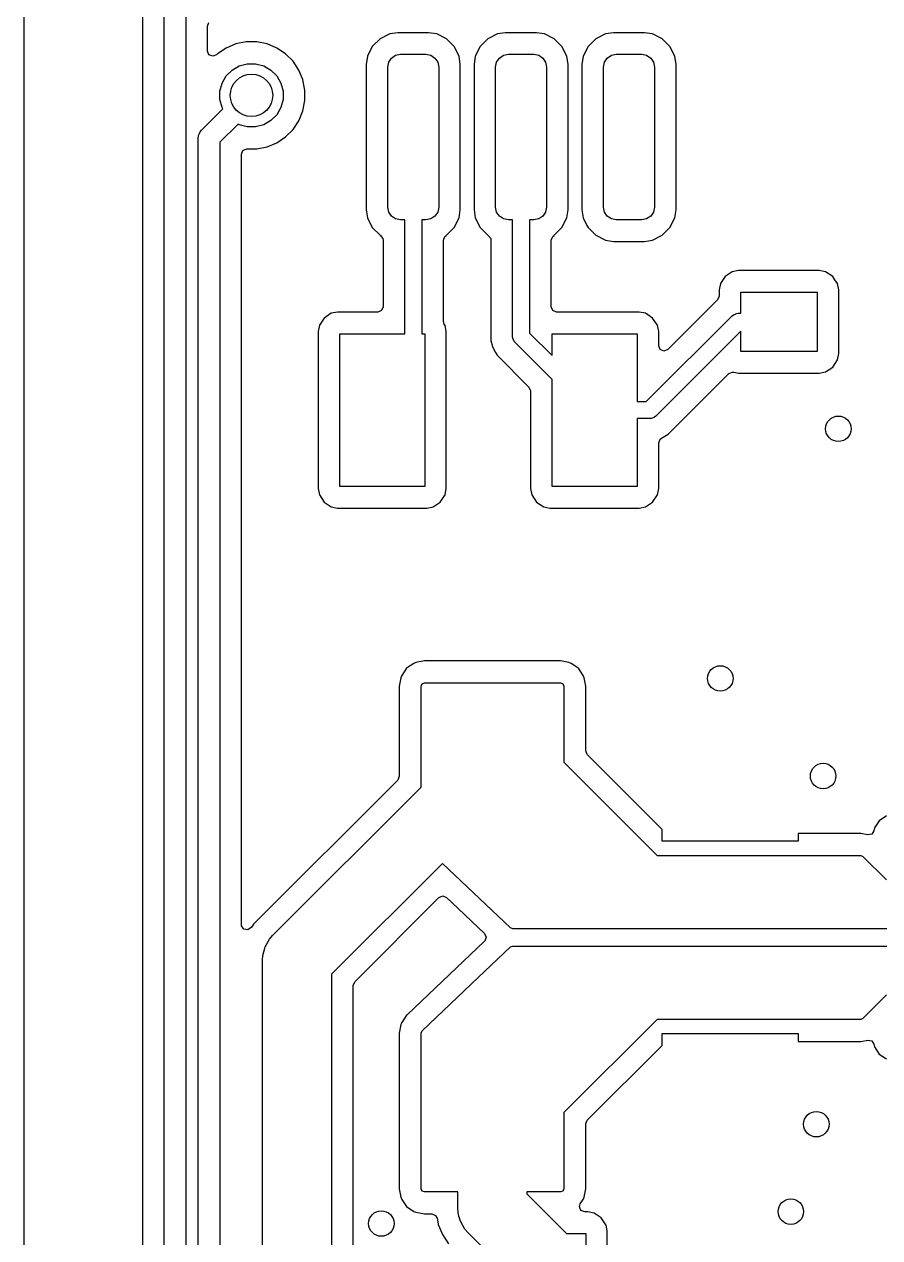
# Model space of a CAD drawing. Extents: x 97 to 200, y -158 to -52.
# Drawn here: x 97.18 to 107.25, y -105.46 to -91.17 of the extents above; entities that cross this region are included whole.
import ezdxf

# ---------------------------------------------------------------- set-up
doc = ezdxf.new("R2010")
doc.units = 0
doc.layers.add('BLACK', color=7, linetype='CONTINUOUS')

msp = doc.modelspace()

# ---------------------------------------------------------------- linework, layer by layer
at = {"layer": 'BLACK', "linetype": 'CONTINUOUS'}
for p, q in [((97.1766, -109.878532), (97.1766, -86.688164)), ((98.5696, -90.95337), (98.5696, -109.453829)), ((98.8241, -109.4036), (98.8241, -91.0036)), ((99.0781, -91.056205), (99.0781, -109.350994)), ((99.3326, -91.18751), (99.350905, -91.143317)), ((99.3326, -91.480964), (99.3326, -91.18751)), ((101.478443, -91.280502), (101.364276, -91.338674)), ((101.478444, -91.280502), (101.478443, -91.280502)), ((101.573164, -91.2655), (101.478444, -91.280502)), ((101.573166, -91.2655), (101.573164, -91.2655)), ((101.936834, -91.2655), (101.573166, -91.2655)), ((101.936835, -91.2655), (101.936834, -91.2655)), ((102.031555, -91.280502), (101.936835, -91.2655)), ((102.145723, -91.338674), (102.031555, -91.280502)), ((102.748443, -91.280502), (102.634276, -91.338674)), ((102.748444, -91.280502), (102.748443, -91.280502)), ((102.843164, -91.2655), (102.748444, -91.280502)), ((102.843166, -91.2655), (102.843164, -91.2655)), ((103.206834, -91.2655), (102.843166, -91.2655)), ((103.206835, -91.2655), (103.206834, -91.2655)), ((103.301555, -91.280502), (103.206835, -91.2655)), ((103.415723, -91.338674), (103.301555, -91.280502)), ((104.018443, -91.280502), (103.904276, -91.338674)), ((104.018444, -91.280502), (104.018443, -91.280502)), ((104.113164, -91.2655), (104.018444, -91.280502)), ((104.113166, -91.2655), (104.113164, -91.2655)), ((104.476834, -91.2655), (104.113166, -91.2655)), ((104.476835, -91.2655), (104.476834, -91.2655)), ((104.571555, -91.280502), (104.476835, -91.2655)), ((104.685723, -91.338674), (104.571555, -91.280502)), ((99.552917, -91.445745), (99.449817, -91.514634)), ((99.552919, -91.445744), (99.552917, -91.445745)), ((99.667474, -91.398293), (99.552919, -91.445744)), ((99.667481, -91.398291), (99.667474, -91.398293)), ((99.7891, -91.3741), (99.667481, -91.398291)), ((99.9131, -91.3741), (99.7891, -91.3741)), ((100.034718, -91.398291), (99.9131, -91.3741)), ((100.034725, -91.398293), (100.034718, -91.398291)), ((100.14928, -91.445744), (100.034725, -91.398293)), ((100.149282, -91.445745), (100.14928, -91.445744)), ((100.252382, -91.514634), (100.149282, -91.445745)), ((101.273674, -91.429276), (101.215502, -91.543443)), ((101.364276, -91.338674), (101.273674, -91.429276)), ((102.236326, -91.429277), (102.145723, -91.338674)), ((102.294498, -91.543445), (102.236326, -91.429277)), ((102.543674, -91.429276), (102.485502, -91.543443)), ((102.634276, -91.338674), (102.543674, -91.429276)), ((103.506326, -91.429277), (103.415723, -91.338674)), ((103.564498, -91.543445), (103.506326, -91.429277)), ((103.813674, -91.429276), (103.755502, -91.543443)), ((103.904276, -91.338674), (103.813674, -91.429276)), ((104.776326, -91.429277), (104.685723, -91.338674)), ((104.834498, -91.543445), (104.776326, -91.429277)), ((99.350906, -91.525158), (99.3326, -91.480964)), ((99.3951, -91.543464), (99.350906, -91.525158)), ((99.439294, -91.525158), (99.3951, -91.543464)), ((99.449815, -91.514636), (99.439294, -91.525158)), ((99.449817, -91.514634), (99.449815, -91.514636)), ((100.252383, -91.514635), (100.252382, -91.514634)), ((100.340065, -91.602317), (100.252383, -91.514635)), ((100.408956, -91.70542), (100.340065, -91.602317)), ((101.215502, -91.543444), (101.2005, -91.638164)), ((101.215502, -91.543443), (101.215502, -91.543444)), ((101.466418, -91.612597), (101.498934, -91.563934)), ((101.498934, -91.563934), (101.547597, -91.531418)), ((101.547597, -91.531418), (101.605, -91.52)), ((101.605, -91.52), (101.905, -91.52)), ((101.905, -91.52), (101.962403, -91.531418)), ((101.962403, -91.531418), (102.011066, -91.563934)), ((102.011066, -91.563934), (102.043582, -91.612597)), ((102.3095, -91.638164), (102.294498, -91.543445)), ((102.485502, -91.543444), (102.4705, -91.638164)), ((102.485502, -91.543443), (102.485502, -91.543444)), ((102.736418, -91.612597), (102.768934, -91.563934)), ((102.768934, -91.563934), (102.817597, -91.531418)), ((102.817597, -91.531418), (102.875, -91.52)), ((102.875, -91.52), (103.175, -91.52)), ((103.175, -91.52), (103.232403, -91.531418)), ((103.232403, -91.531418), (103.281066, -91.563934)), ((103.281066, -91.563934), (103.313582, -91.612597)), ((103.5795, -91.638164), (103.564498, -91.543445)), ((103.755502, -91.543444), (103.7405, -91.638164)), ((103.755502, -91.543443), (103.755502, -91.543444)), ((104.006418, -91.612597), (104.038934, -91.563934)), ((104.038934, -91.563934), (104.087597, -91.531418)), ((104.087597, -91.531418), (104.145, -91.52)), ((104.145, -91.52), (104.445, -91.52)), ((104.445, -91.52), (104.502403, -91.531418)), ((104.502403, -91.531418), (104.551066, -91.563934)), ((104.551066, -91.563934), (104.583582, -91.612597)), ((104.8495, -91.638166), (104.834498, -91.543445)), ((99.553592, -91.775314), (99.622814, -91.706092)), ((99.622814, -91.706092), (99.707594, -91.657145)), ((99.707594, -91.657145), (99.802153, -91.631808)), ((99.802153, -91.631808), (99.900047, -91.631808)), ((99.900047, -91.631808), (99.994606, -91.657145)), ((99.994606, -91.657145), (100.079386, -91.706092)), ((100.079386, -91.706092), (100.148608, -91.775314)), ((100.439857, -91.780022), (100.408956, -91.70542)), ((101.2005, -91.638164), (101.2005, -93.351835)), ((101.455, -91.67), (101.466418, -91.612597)), ((101.455, -93.32), (101.455, -91.67)), ((102.043582, -91.612597), (102.055, -91.67)), ((102.055, -91.67), (102.055, -93.32)), ((102.3095, -91.638166), (102.3095, -91.638164)), ((102.3095, -93.351834), (102.3095, -91.638166)), ((102.4705, -91.638164), (102.4705, -93.351835)), ((102.725, -91.67), (102.736418, -91.612597)), ((102.725, -93.32), (102.725, -91.67)), ((103.313582, -91.612597), (103.325, -91.67)), ((103.325, -91.67), (103.325, -93.32)), ((103.5795, -91.638166), (103.5795, -91.638164)), ((103.5795, -93.351834), (103.5795, -91.638166)), ((103.7405, -91.638164), (103.7405, -93.351835)), ((103.995, -91.67), (104.006418, -91.612597)), ((103.995, -93.32), (103.995, -91.67)), ((104.583582, -91.612597), (104.595, -91.67)), ((104.595, -91.67), (104.595, -93.32)), ((104.8495, -93.351834), (104.8495, -91.638166)), ((99.479308, -91.954653), (99.504645, -91.860094)), ((99.504645, -91.860094), (99.553592, -91.775314)), ((100.148608, -91.775314), (100.197555, -91.860094)), ((100.197555, -91.860094), (100.222892, -91.954653)), ((100.454365, -91.815048), (100.439857, -91.780022)), ((100.456409, -91.819982), (100.454365, -91.815048)), ((100.4806, -91.9416), (100.456409, -91.819982)), ((99.479308, -92.052547), (99.479308, -91.954653)), ((100.222892, -91.954653), (100.222892, -92.052547)), ((100.4806, -92.0656), (100.4806, -91.9416)), ((99.261297, -92.413797), (99.513189, -92.161905)), ((99.504645, -92.147106), (99.479308, -92.052547)), ((99.513189, -92.161905), (99.504645, -92.147106)), ((100.197555, -92.147106), (100.148608, -92.231886)), ((100.222892, -92.052547), (100.197555, -92.147106)), ((100.456409, -92.187218), (100.4806, -92.0656)), ((100.079386, -92.301108), (99.994606, -92.350055)), ((100.148608, -92.231886), (100.079386, -92.301108)), ((100.340065, -92.404883), (100.408956, -92.30178)), ((100.408956, -92.30178), (100.456409, -92.187218)), ((99.227921, -92.475491), (99.238205, -92.450662)), ((99.238205, -92.450662), (99.245503, -92.433043)), ((99.245503, -92.433043), (99.245504, -92.433042)), ((99.245504, -92.433042), (99.261297, -92.413797)), ((99.692794, -92.34151), (99.4781, -92.556205)), ((99.707594, -92.350055), (99.692794, -92.34151)), ((99.802153, -92.375392), (99.707594, -92.350055)), ((99.900047, -92.375392), (99.802153, -92.375392)), ((99.994606, -92.350055), (99.900047, -92.375392)), ((100.252383, -92.492565), (100.340065, -92.404883)), ((99.2241, -92.5036), (99.22654, -92.478824)), ((99.2241, -108.8226), (99.2241, -92.5036)), ((99.22654, -92.478824), (99.227921, -92.475491)), ((99.4781, -92.556205), (99.4781, -108.769994)), ((100.034718, -92.608909), (100.14928, -92.561456)), ((100.14928, -92.561456), (100.252383, -92.492565)), ((99.7326, -92.6956), (99.750906, -92.651406)), ((99.7326, -94.784932), (99.7326, -92.6956)), ((99.750906, -92.651406), (99.7951, -92.6331)), ((99.7951, -92.6331), (99.9131, -92.6331)), ((99.9131, -92.6331), (100.034718, -92.608909)), ((101.2005, -93.351835), (101.215502, -93.446555)), ((101.215502, -93.446555), (101.215502, -93.446556)), ((101.215502, -93.446556), (101.273674, -93.560723)), ((101.466418, -93.377403), (101.455, -93.32)), ((101.498934, -93.426066), (101.466418, -93.377403)), ((101.547597, -93.458582), (101.498934, -93.426066)), ((101.605, -93.47), (101.547597, -93.458582)), ((101.962403, -93.458582), (101.905, -93.47)), ((102.011066, -93.426066), (101.962403, -93.458582)), ((102.043582, -93.377403), (102.011066, -93.426066)), ((102.055, -93.32), (102.043582, -93.377403)), ((102.236326, -93.560723), (102.294498, -93.446555)), ((102.294498, -93.446555), (102.3095, -93.351834)), ((102.4705, -93.351835), (102.485502, -93.446555)), ((102.485502, -93.446555), (102.485502, -93.446556)), ((102.485502, -93.446556), (102.543674, -93.560723)), ((102.736418, -93.377403), (102.725, -93.32)), ((102.768934, -93.426066), (102.736418, -93.377403)), ((102.817597, -93.458582), (102.768934, -93.426066)), ((102.875, -93.47), (102.817597, -93.458582)), ((103.232403, -93.458582), (103.175, -93.47)), ((103.281066, -93.426066), (103.232403, -93.458582)), ((103.313582, -93.377403), (103.281066, -93.426066)), ((103.325, -93.32), (103.313582, -93.377403)), ((103.506326, -93.560723), (103.564498, -93.446555)), ((103.564498, -93.446555), (103.5795, -93.351834)), ((103.7405, -93.351835), (103.755502, -93.446555)), ((103.755502, -93.446555), (103.755502, -93.446556)), ((103.755502, -93.446556), (103.800289, -93.534454)), ((104.006418, -93.377403), (103.995, -93.32)), ((104.038934, -93.426066), (104.006418, -93.377403)), ((104.087597, -93.458582), (104.038934, -93.426066)), ((104.145, -93.47), (104.087597, -93.458582)), ((104.502403, -93.458582), (104.445, -93.47)), ((104.551066, -93.426066), (104.502403, -93.458582)), ((104.583582, -93.377403), (104.551066, -93.426066)), ((104.595, -93.32), (104.583582, -93.377403)), ((104.776326, -93.560723), (104.834498, -93.446555)), ((104.834498, -93.446555), (104.8495, -93.351834)), ((101.273674, -93.560723), (101.364277, -93.651326)), ((101.655, -93.47), (101.605, -93.47)), ((101.655, -94.81), (101.655, -93.47)), ((101.905, -93.47), (101.855, -93.47)), ((101.855, -93.47), (101.855, -94.81)), ((102.145723, -93.651326), (102.236326, -93.560723)), ((102.543674, -93.560723), (102.634277, -93.651326)), ((102.925, -93.47), (102.875, -93.47)), ((102.925, -94.845), (102.925, -93.47)), ((103.175, -93.47), (103.125, -93.47)), ((103.125, -93.47), (103.125, -94.803578)), ((103.415723, -93.651326), (103.506326, -93.560723)), ((103.800289, -93.534454), (103.813674, -93.560723)), ((103.813674, -93.560723), (103.904277, -93.651326)), ((104.445, -93.47), (104.145, -93.47)), ((104.685723, -93.651326), (104.776326, -93.560723)), ((101.364277, -93.651326), (101.366369, -93.652392)), ((101.366369, -93.652392), (101.367392, -93.65359)), ((101.367392, -93.65359), (101.368258, -93.654219)), ((101.368258, -93.654219), (101.368107, -93.654426)), ((101.368107, -93.654426), (101.397439, -93.688763)), ((101.397439, -93.688763), (101.4005, -93.708082)), ((101.4005, -93.708082), (101.4005, -94.493)), ((102.1095, -93.708082), (102.127806, -93.663888)), ((102.1095, -94.661457), (102.1095, -93.708082)), ((102.127806, -93.663888), (102.143631, -93.652392)), ((102.143631, -93.652392), (102.143985, -93.652211)), ((102.143985, -93.652211), (102.145723, -93.651326)), ((102.634277, -93.651326), (102.636369, -93.652392)), ((102.636369, -93.652392), (102.637392, -93.65359)), ((102.637392, -93.65359), (102.638258, -93.654219)), ((102.638258, -93.654219), (102.638107, -93.654426)), ((102.638107, -93.654426), (102.667439, -93.688763)), ((102.667439, -93.688763), (102.6705, -93.708082)), ((102.6705, -93.708082), (102.6705, -94.891676)), ((103.3795, -93.708082), (103.397806, -93.663888)), ((103.3795, -94.493), (103.3795, -93.708082)), ((103.397806, -93.663888), (103.413631, -93.652392)), ((103.413631, -93.652392), (103.413985, -93.652211)), ((103.413985, -93.652211), (103.415723, -93.651326)), ((103.904277, -93.651326), (104.018445, -93.709498)), ((104.018445, -93.709498), (104.113166, -93.7245)), ((104.113166, -93.7245), (104.113168, -93.7245)), ((104.113168, -93.7245), (104.476832, -93.7245)), ((104.476832, -93.7245), (104.476834, -93.7245)), ((104.476834, -93.7245), (104.571555, -93.709498)), ((104.571555, -93.709498), (104.685723, -93.651326)), ((105.426515, -94.136515), (105.370266, -94.220697)), ((105.510696, -94.080267), (105.426515, -94.136515)), ((105.5107, -94.080265), (105.510696, -94.080267)), ((105.584931, -94.065501), (105.5107, -94.080265)), ((105.584935, -94.0655), (105.584931, -94.065501)), ((106.535067, -94.0655), (105.584935, -94.0655)), ((106.6093, -94.080265), (106.535067, -94.0655)), ((106.609302, -94.080266), (106.6093, -94.080265)), ((106.693484, -94.136515), (106.609302, -94.080266)), ((106.719772, -94.175858), (106.693484, -94.136515)), ((106.749734, -94.220699), (106.719772, -94.175858)), ((105.370265, -94.220699), (105.3555, -94.294932)), ((105.3555, -94.294932), (105.3555, -94.367272)), ((105.370266, -94.220697), (105.370265, -94.220699)), ((105.61, -94.57), (105.61, -94.32)), ((105.61, -94.32), (106.51, -94.32)), ((106.51, -94.32), (106.51, -95.02)), ((106.764499, -94.294934), (106.749734, -94.220699)), ((106.7645, -95.045067), (106.764499, -94.294934)), ((105.337194, -94.411466), (104.751193, -94.997467)), ((105.3555, -94.367272), (105.337194, -94.411466)), ((100.790696, -94.570267), (100.706515, -94.626515)), ((100.7907, -94.570265), (100.790696, -94.570267)), ((100.864931, -94.555501), (100.7907, -94.570265)), ((100.864935, -94.5555), (100.864931, -94.555501)), ((101.338, -94.5555), (100.864935, -94.5555)), ((101.382194, -94.537194), (101.338, -94.5555)), ((101.4005, -94.493), (101.382194, -94.537194)), ((103.397806, -94.537194), (103.3795, -94.493)), ((103.442, -94.5555), (103.397806, -94.537194)), ((104.415067, -94.5555), (103.442, -94.5555)), ((104.4893, -94.570265), (104.415067, -94.5555)), ((104.489302, -94.570266), (104.4893, -94.570265)), ((104.573484, -94.626515), (104.489302, -94.570266)), ((104.498578, -95.61), (105.509289, -94.599289)), ((105.509289, -94.599289), (105.524443, -94.586853)), ((105.524443, -94.586853), (105.535657, -94.582208)), ((105.535657, -94.582208), (105.560491, -94.571921)), ((105.560491, -94.571921), (105.58, -94.57)), ((105.58, -94.57), (105.61, -94.57)), ((100.650265, -94.710699), (100.6355, -94.784932)), ((100.650266, -94.710697), (100.650265, -94.710699)), ((100.706515, -94.626515), (100.650266, -94.710697)), ((102.120033, -94.69618), (102.1095, -94.661457)), ((102.127864, -94.7079), (102.120033, -94.69618)), ((102.129734, -94.710699), (102.127864, -94.7079)), ((102.144499, -94.784934), (102.129734, -94.710699)), ((104.6095, -94.680417), (104.573484, -94.626515)), ((104.629734, -94.710699), (104.6095, -94.680417)), ((104.644499, -94.784933), (104.629734, -94.710699)), ((99.7326, -101.770504), (99.7326, -94.784932)), ((100.6355, -94.784932), (100.6355, -96.635064)), ((100.89, -96.61), (100.89, -94.81)), ((100.89, -94.81), (101.655, -94.81)), ((101.855, -94.81), (101.89, -94.81)), ((101.89, -94.81), (101.89, -96.61)), ((102.1445, -96.635067), (102.144499, -94.784934)), ((102.6705, -94.891676), (102.6893, -94.961833)), ((102.926921, -94.864509), (102.925, -94.845)), ((102.941853, -94.900557), (102.926921, -94.864509)), ((103.125, -94.803578), (103.39, -95.068578)), ((103.39, -95.068578), (103.39, -94.81)), ((103.39, -94.81), (104.39, -94.81)), ((104.39, -94.81), (104.39, -95.61)), ((105.61, -94.781422), (104.610711, -95.780711)), ((104.644499, -94.784935), (104.644499, -94.784933)), ((104.644499, -94.953273), (104.644499, -94.784935)), ((105.61, -95.02), (105.61, -94.781422)), ((102.6893, -94.961833), (102.694659, -94.981832)), ((102.694659, -94.981832), (102.722409, -95.029897)), ((102.722409, -95.029897), (102.741329, -95.062668)), ((102.954289, -94.915711), (102.941853, -94.900557)), ((103.39, -95.351421), (102.954289, -94.915711)), ((104.662805, -94.997467), (104.644499, -94.953273)), ((104.706999, -95.015773), (104.662805, -94.997467)), ((104.751193, -94.997467), (104.706999, -95.015773)), ((106.51, -95.02), (105.61, -95.02)), ((102.741329, -95.062668), (103.117194, -95.438533)), ((106.693484, -95.203484), (106.749734, -95.119301)), ((106.749734, -95.119301), (106.7645, -95.045067)), ((104.757668, -95.993671), (105.47115, -95.280187)), ((105.47115, -95.280187), (105.515343, -95.261882)), ((105.515343, -95.261882), (105.527535, -95.263082)), ((105.527535, -95.263082), (105.584933, -95.2745)), ((105.584933, -95.2745), (106.535066, -95.274499)), ((106.535066, -95.274499), (106.609301, -95.259734)), ((106.609301, -95.259734), (106.693484, -95.203484)), ((103.117194, -95.438533), (103.1355, -95.482727)), ((103.39, -96.61), (103.39, -95.351421)), ((103.1355, -95.482727), (103.1355, -96.635064)), ((104.39, -95.61), (104.498578, -95.61)), ((104.54, -95.81), (104.39, -95.81)), ((104.39, -95.81), (104.39, -96.61)), ((104.559509, -95.808079), (104.54, -95.81)), ((104.595557, -95.793147), (104.559509, -95.808079)), ((104.610711, -95.780711), (104.595557, -95.793147)), ((104.676832, -96.040341), (104.757668, -95.993671)), ((104.644499, -96.095091), (104.662805, -96.050898)), ((104.6445, -96.635067), (104.644499, -96.095091)), ((104.662805, -96.050898), (104.67575, -96.040965)), ((104.67575, -96.040965), (104.676829, -96.040341)), ((104.676829, -96.040341), (104.676832, -96.040341)), ((100.6355, -96.635064), (100.635501, -96.635068)), ((100.635501, -96.635068), (100.650265, -96.709299)), ((100.650265, -96.709299), (100.650267, -96.709303)), ((100.650267, -96.709303), (100.706515, -96.793484)), ((101.89, -96.61), (100.89, -96.61)), ((102.073484, -96.793484), (102.129734, -96.709301)), ((102.129734, -96.709301), (102.1445, -96.635067)), ((103.1355, -96.635064), (103.135501, -96.635068)), ((103.135501, -96.635068), (103.150265, -96.709299)), ((103.150265, -96.709299), (103.150267, -96.709303)), ((103.150267, -96.709303), (103.206515, -96.793484)), ((104.39, -96.61), (103.39, -96.61)), ((104.573484, -96.793484), (104.629734, -96.709301)), ((104.629734, -96.709301), (104.6445, -96.635067)), ((100.706515, -96.793484), (100.790697, -96.849733)), ((100.790697, -96.849733), (100.790699, -96.849734)), ((100.790699, -96.849734), (100.864933, -96.8645)), ((100.864933, -96.8645), (101.915066, -96.864499)), ((101.915066, -96.864499), (101.989301, -96.849734)), ((101.989301, -96.849734), (102.073484, -96.793484)), ((103.206515, -96.793484), (103.290697, -96.849733)), ((103.290697, -96.849733), (103.290699, -96.849734)), ((103.290699, -96.849734), (103.364933, -96.8645)), ((103.364933, -96.8645), (104.415066, -96.864499)), ((104.415066, -96.864499), (104.489301, -96.849734)), ((104.489301, -96.849734), (104.573484, -96.793484)), ((101.761452, -98.694523), (101.677268, -98.750775)), ((101.761454, -98.694521), (101.761452, -98.694523)), ((101.761469, -98.694515), (101.761454, -98.694521)), ((101.787696, -98.683652), (101.761469, -98.694515)), ((101.886999, -98.6639), (101.787696, -98.683652)), ((101.887, -98.6639), (101.886999, -98.6639)), ((103.4892, -98.6639), (101.887, -98.6639)), ((103.588503, -98.683652), (103.4892, -98.6639)), ((103.614737, -98.694518), (103.588503, -98.683652)), ((103.693456, -98.747115), (103.614737, -98.694518)), ((103.698925, -98.750769), (103.693456, -98.747115)), ((101.610152, -98.861196), (101.5904, -98.960499)), ((101.621018, -98.834962), (101.610152, -98.861196)), ((101.677268, -98.750775), (101.621018, -98.834962)), ((103.755179, -98.834956), (103.698925, -98.750769)), ((103.755182, -98.834963), (103.755179, -98.834956)), ((103.766048, -98.861197), (103.755182, -98.834963)), ((103.7858, -98.9605), (103.766048, -98.861197)), ((101.5904, -98.960499), (101.5904, -100.022758)), ((101.8499, -98.9605), (101.860766, -98.934266)), ((101.8499, -100.149064), (101.8499, -98.9605)), ((101.860766, -98.934266), (101.887, -98.9234)), ((101.887, -98.9234), (103.4892, -98.9234)), ((103.4892, -98.9234), (103.515434, -98.934266)), ((103.515434, -98.934266), (103.5263, -98.9605)), ((103.5263, -98.9605), (103.5263, -99.857036)), ((103.7858, -98.960501), (103.7858, -98.9605)), ((103.7858, -99.72366), (103.7858, -98.960501)), ((103.804106, -99.767854), (103.7858, -99.72366)), ((103.5263, -99.857036), (104.624664, -100.9554)), ((104.6851, -100.648848), (103.804106, -99.767854)), ((101.5904, -100.022758), (101.572094, -100.066952)), ((101.572094, -100.066952), (99.873747, -101.765298)), ((100.099732, -101.899232), (101.8499, -100.149064)), ((107.241715, -100.546215), (107.185466, -100.630397)), ((107.325896, -100.489967), (107.241715, -100.546215)), ((104.6851, -100.7886), (104.6851, -100.648848)), ((107.022295, -100.6959), (106.2851, -100.6959)), ((106.2851, -100.6959), (106.2851, -100.7886)), ((107.022297, -100.6959), (107.022295, -100.6959)), ((107.105424, -100.712434), (107.022297, -100.6959)), ((107.152338, -100.703103), (107.105424, -100.712434)), ((107.178915, -100.66333), (107.152338, -100.703103)), ((107.185466, -100.630398), (107.178915, -100.66333)), ((107.185466, -100.630397), (107.185466, -100.630398)), ((106.2851, -100.7886), (104.6851, -100.7886)), ((104.624664, -100.9554), (107.022295, -100.9554)), ((107.022295, -100.9554), (107.048529, -100.966266)), ((107.048529, -100.966266), (107.325847, -101.243583)), ((102.10027, -101.048165), (100.7935, -102.354936)), ((102.900935, -101.808797), (102.10027, -101.048165)), ((101.066305, -102.442048), (102.058214, -101.450138)), ((102.058214, -101.450138), (102.102407, -101.431833)), ((102.102407, -101.431833), (102.145454, -101.449021)), ((102.145454, -101.449021), (102.208491, -101.508906)), ((102.208491, -101.508906), (102.594155, -101.875288)), ((99.733801, -101.782697), (99.7326, -101.770504)), ((99.760376, -101.822471), (99.733801, -101.782697)), ((99.807293, -101.831803), (99.760376, -101.822471)), ((99.847067, -101.805228), (99.807293, -101.831803)), ((99.862122, -101.782697), (99.847067, -101.805228)), ((99.873745, -101.765301), (99.862122, -101.782697)), ((99.873747, -101.765298), (99.873745, -101.765301)), ((102.594155, -101.875288), (102.613587, -101.918997)), ((102.926488, -101.819), (102.900935, -101.808797)), ((109.0772, -101.819), (102.926488, -101.819)), ((100.0075, -102.046508), (100.011635, -102.031077)), ((100.011635, -102.031077), (100.064681, -101.939199)), ((100.064681, -101.939199), (100.064688, -101.939191)), ((100.064688, -101.939191), (100.099732, -101.899232)), ((102.594155, -101.965911), (101.682722, -102.831774)), ((102.442728, -102.4677), (102.900935, -102.032403)), ((102.59642, -101.963646), (102.594155, -101.965911)), ((102.613587, -101.918997), (102.59642, -101.963646)), ((102.900935, -102.032403), (102.926488, -102.0222)), ((102.926488, -102.0222), (109.0772, -102.0222)), ((99.9807, -102.1866), (99.984176, -102.133569)), ((99.984176, -102.133554), (100.0075, -102.046508)), ((99.984176, -102.133569), (99.984176, -102.133554)), ((99.9807, -105.8576), (99.9807, -102.1866)), ((100.7935, -102.354936), (100.7935, -105.8576)), ((101.048, -102.486241), (101.066305, -102.442048)), ((101.048, -105.922693), (101.048, -102.486241)), ((101.861447, -103.019916), (102.442728, -102.4677)), ((107.325847, -102.597615), (107.048529, -102.874934)), ((101.677263, -102.837094), (101.621018, -102.921275)), ((101.677271, -102.837085), (101.677263, -102.837094)), ((101.679708, -102.83468), (101.677271, -102.837085)), ((101.680465, -102.833943), (101.679708, -102.83468)), ((101.682722, -102.831774), (101.680465, -102.833943)), ((104.624664, -102.8858), (103.5263, -103.984164)), ((107.022295, -102.8858), (104.624664, -102.8858)), ((107.048529, -102.874934), (107.022295, -102.8858)), ((101.610152, -102.947509), (101.5904, -103.046812)), ((101.621018, -102.921275), (101.610152, -102.947509)), ((101.8499, -103.046813), (101.860766, -103.020579)), ((101.860766, -103.020579), (101.861447, -103.019916)), ((101.5904, -103.046812), (101.5904, -104.8807)), ((101.8499, -104.8807), (101.8499, -103.046813)), ((104.6851, -103.192352), (104.6851, -103.0526)), ((104.6851, -103.0526), (106.2851, -103.0526)), ((106.2851, -103.0526), (106.2851, -103.1453)), ((106.2851, -103.1453), (107.022294, -103.1453)), ((107.022294, -103.1453), (107.022295, -103.1453)), ((107.022295, -103.1453), (107.105426, -103.128764)), ((107.105426, -103.128764), (107.15234, -103.138096)), ((107.15234, -103.138096), (107.178916, -103.17787)), ((107.178916, -103.17787), (107.185465, -103.210799)), ((103.804106, -104.073346), (104.6851, -103.192352)), ((107.185465, -103.210799), (107.185467, -103.210803)), ((107.185467, -103.210803), (107.241715, -103.294984)), ((107.241715, -103.294984), (107.325897, -103.351233)), ((103.5263, -103.984164), (103.5263, -103.984165)), ((103.5263, -103.984165), (103.5263, -104.8807)), ((103.7858, -104.11754), (103.804106, -104.073346)), ((103.7858, -104.8807), (103.7858, -104.11754)), ((101.5904, -104.8807), (101.610152, -104.980003)), ((101.860766, -104.906934), (101.8499, -104.8807)), ((103.5263, -104.8807), (103.515434, -104.906934)), ((103.766048, -104.980003), (103.7858, -104.8807)), ((101.610152, -104.980003), (101.621015, -105.00623)), ((101.621015, -105.00623), (101.621021, -105.006245)), ((101.621021, -105.006245), (101.621023, -105.006247)), ((101.621023, -105.006247), (101.677275, -105.090431)), ((101.887, -104.9178), (101.860766, -104.906934)), ((102.2787, -104.9178), (101.887, -104.9178)), ((102.2787, -105.1076), (102.2787, -104.9178)), ((103.4892, -104.9178), (103.0915, -104.9178)), ((103.0915, -104.9178), (103.0915, -104.939264)), ((103.0915, -104.939264), (103.559836, -105.4076)), ((103.515434, -104.906934), (103.4892, -104.9178)), ((103.722013, -105.055878), (103.755182, -105.006237)), ((103.755182, -105.006237), (103.766048, -104.980003)), ((101.677275, -105.090431), (101.761463, -105.146682)), ((101.761463, -105.146682), (101.787697, -105.157548)), ((101.787697, -105.157548), (101.887, -105.1773)), ((101.887, -105.1773), (101.973824, -105.1773)), ((101.973824, -105.1773), (102.018018, -105.195606)), ((102.282176, -105.16063), (102.2787, -105.1076)), ((102.282176, -105.160646), (102.282176, -105.16063)), ((102.293634, -105.203406), (102.282176, -105.160646)), ((103.711481, -105.0906), (103.722013, -105.055878)), ((103.729787, -105.134794), (103.711481, -105.0906)), ((103.773981, -105.1531), (103.729787, -105.134794)), ((103.810167, -105.1531), (103.773981, -105.1531)), ((103.8844, -105.167865), (103.810167, -105.1531)), ((103.884402, -105.167866), (103.8844, -105.167865)), ((103.968584, -105.224115), (103.884402, -105.167866)), ((102.018018, -105.195606), (102.035123, -105.227607)), ((102.035123, -105.227607), (102.047951, -105.2921)), ((102.047951, -105.2921), (102.049598, -105.300377)), ((102.049598, -105.300377), (102.06528, -105.338236)), ((102.309635, -105.263123), (102.293634, -105.203406)), ((102.362681, -105.355001), (102.309635, -105.263123)), ((104.01401, -105.2921), (103.968584, -105.224115)), ((104.024834, -105.308299), (104.01401, -105.2921)), ((104.037921, -105.3741), (104.024834, -105.308299)), ((102.06528, -105.338236), (102.099417, -105.420652)), ((102.099417, -105.420652), (102.099418, -105.420655)), ((102.099418, -105.420655), (102.171744, -105.528898)), ((102.362688, -105.355008), (102.362681, -105.355001)), ((102.397732, -105.394968), (102.362688, -105.355008)), ((103.0851, -106.082336), (102.397732, -105.394968)), ((103.559836, -105.4076), (103.7851, -105.4076)), ((103.7851, -105.4076), (103.7851, -105.65797)), ((104.039598, -105.382531), (104.037921, -105.3741)), ((104.039599, -105.382535), (104.039598, -105.382531)), ((104.039599, -105.577543), (104.039599, -105.382535))]:
    msp.add_line(p, q, dxfattribs=at)
at = {"layer": 'BLACK'}
for centre, radius in [((99.8511, -92.0036), 0.25), ((106.76, -95.93), 0.15), ((105.37, -98.87), 0.15), ((106.58, -100.02), 0.15), ((106.5, -104.12), 0.15), ((106.2, -105.15), 0.15), ((101.38, -105.29), 0.15)]:
    msp.add_circle(centre, radius, dxfattribs=at)

doc.saveas('drawing.dxf')
